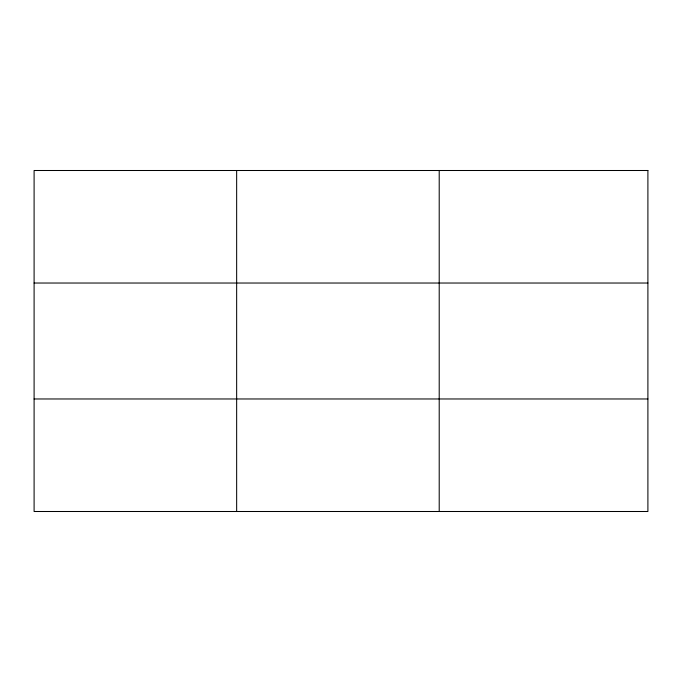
<?xml version="1.0" encoding="UTF-8"?>
<svg xmlns="http://www.w3.org/2000/svg" width="682" height="682" viewBox="0 0 682 682"><rect width="100%" height="100%" fill="white"/><g stroke="black" fill="none" stroke-linecap="round" stroke-linejoin="round"><path stroke-width="1.02" d="M236.654 511.5L236.654 170.5M439.208 511.5L439.208 170.5M34.1 283.03L647.9 283.03M34.1 398.97L647.9 398.97M647.9 170.5L34.1 170.5L34.1 511.5L647.9 511.5L647.9 170.5"/></g></svg>
